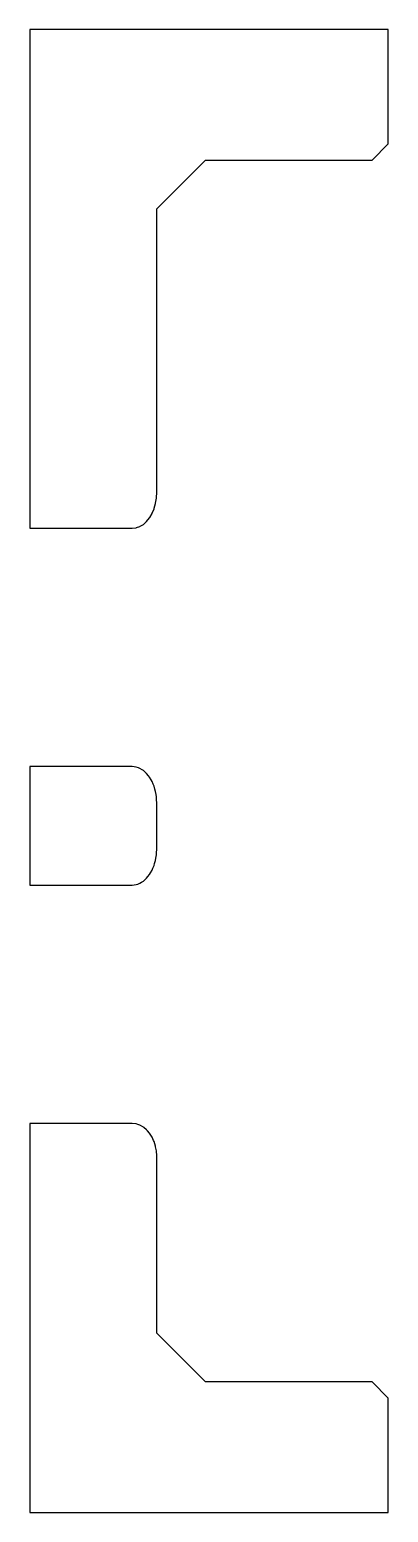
# Model space of a CAD drawing. Header units: metres. Extents: x 0 to 47.5, y 0 to 45.5.
# Drawn here: x 36.5 to 47.5, y 0 to 45.5 of the extents above.
import ezdxf

# ---------------------------------------------------------------- set-up
doc = ezdxf.new("R2010")
doc.units = ezdxf.units.M

msp = doc.modelspace()

# ---------------------------------------------------------------- linework, layer by layer
for p, q in [((47.5, 45.5), (36.5, 45.5)), ((36.5, 45.5), (36.5, 30.1997)), ((47.5, 42), (47.5, 45.5)), ((47, 41.5), (47.5, 42)), ((40.3959, 40), (41.8959, 41.5)), ((41.8959, 41.5), (47, 41.5)), ((40.3959, 31.2971), (40.3959, 40)), ((40.318, 30.8123), (40.3592, 30.958)), ((40.3592, 30.958), (40.3614, 30.9712)), ((40.3614, 30.9712), (40.3867, 31.1254)), ((40.3867, 31.1254), (40.3873, 31.1379)), ((40.3873, 31.1379), (40.3959, 31.2971)), ((40.0868, 30.4093), (40.1762, 30.5211)), ((40.1762, 30.5211), (40.1835, 30.5335)), ((40.1835, 30.5335), (40.2527, 30.6521)), ((40.2527, 30.6521), (40.2582, 30.6653)), ((40.2582, 30.6653), (40.3142, 30.7989)), ((40.3142, 30.7989), (40.318, 30.8123)), ((36.5, 30.1997), (39.6459, 30.1997)), ((39.6459, 30.1997), (39.7632, 30.2132)), ((39.7632, 30.2132), (39.7754, 30.2175)), ((39.7754, 30.2175), (39.8777, 30.2534)), ((39.8777, 30.2534), (39.889, 30.2603)), ((39.889, 30.2603), (39.9864, 30.3193)), ((39.9864, 30.3193), (40.0868, 30.4093)), ((39.6459, 22.8839), (36.5, 22.8839)), ((36.5, 22.8839), (36.5, 19.2497)), ((39.7632, 22.8704), (39.6459, 22.8839)), ((39.8347, 22.8453), (39.7632, 22.8704)), ((39.8777, 22.8302), (39.8347, 22.8453)), ((39.9454, 22.7891), (39.8777, 22.8302)), ((39.9864, 22.7643), (39.9454, 22.7891)), ((40.0486, 22.7085), (39.9864, 22.7643)), ((40.0868, 22.6743), (40.0486, 22.7085)), ((40.1419, 22.6054), (40.0868, 22.6743)), ((40.1762, 22.5625), (40.1419, 22.6054)), ((40.223, 22.4824), (40.1762, 22.5625)), ((40.2527, 22.4315), (40.223, 22.4824)), ((40.29, 22.3425), (40.2527, 22.4315)), ((40.3142, 22.2847), (40.29, 22.3425)), ((40.3412, 22.1891), (40.3142, 22.2847)), ((40.3592, 22.1256), (40.3412, 22.1891)), ((40.3755, 22.026), (40.3592, 22.1256)), ((40.3867, 21.9582), (40.3755, 22.026)), ((40.3921, 21.8571), (40.3867, 21.9582)), ((40.3959, 21.7865), (40.3921, 21.8571)), ((40.3959, 20.3471), (40.3959, 21.7865)), ((40.3592, 20.008), (40.3703, 20.0755)), ((40.3703, 20.0755), (40.3867, 20.1754)), ((40.3867, 20.1754), (40.3903, 20.2426)), ((40.3903, 20.2426), (40.3959, 20.3471)), ((40.1265, 19.509), (40.1762, 19.5711)), ((40.1762, 19.5711), (40.2096, 19.6282)), ((40.2096, 19.6282), (40.2527, 19.7021)), ((40.2527, 19.7021), (40.2789, 19.7646)), ((40.2789, 19.7646), (40.3142, 19.8489)), ((40.3142, 19.8489), (40.3329, 19.9149)), ((40.3329, 19.9149), (40.3592, 20.008)), ((36.5, 19.2497), (39.6459, 19.2497)), ((39.6459, 19.2497), (39.7632, 19.2632)), ((39.7632, 19.2632), (39.816, 19.2818)), ((39.816, 19.2818), (39.8777, 19.3034)), ((39.8777, 19.3034), (39.9274, 19.3336)), ((39.9274, 19.3336), (39.9864, 19.3693)), ((39.9864, 19.3693), (40.0317, 19.41)), ((40.0317, 19.41), (40.0868, 19.4593)), ((40.0868, 19.4593), (40.1265, 19.509)), ((39.6459, 11.9339), (36.5, 11.9339)), ((36.5, 11.9339), (36.5, 0)), ((39.6462, 11.9339), (39.6459, 11.9339)), ((39.7632, 11.9204), (39.6462, 11.9339)), ((39.7634, 11.9203), (39.7632, 11.9204)), ((39.8183, 11.9011), (39.7634, 11.9203)), ((39.8777, 11.8819), (39.8183, 11.9011)), ((39.8817, 11.8797), (39.8777, 11.8819)), ((39.9864, 11.8213), (39.8817, 11.8797)), ((40.002, 11.8085), (39.9864, 11.8213)), ((40.0868, 11.7387), (40.002, 11.8085)), ((40.1152, 11.706), (40.0868, 11.7387)), ((40.1762, 11.6359), (40.1152, 11.706)), ((40.2157, 11.5738), (40.1762, 11.6359)), ((40.2527, 11.5156), (40.2157, 11.5738)), ((40.2982, 11.4159), (40.2527, 11.5156)), ((40.3142, 11.3808), (40.2982, 11.4159)), ((40.358, 11.2385), (40.3142, 11.3808)), ((40.3592, 11.2346), (40.358, 11.2385)), ((40.3622, 11.2177), (40.3592, 11.2346)), ((40.3867, 11.0971), (40.3622, 11.2177)), ((40.3882, 11.0745), (40.3867, 11.0971)), ((40.3959, 10.9582), (40.3882, 11.0745)), ((40.3959, 5.5), (40.3959, 10.9582)), ((41.8959, 4), (40.3959, 5.5)), ((47, 4), (41.8959, 4)), ((47.5, 3.5), (47, 4)), ((47.5, 0), (47.5, 3.5)), ((36.5, 0), (47.5, 0))]:
    msp.add_line(p, q)

doc.saveas('drawing.dxf')
